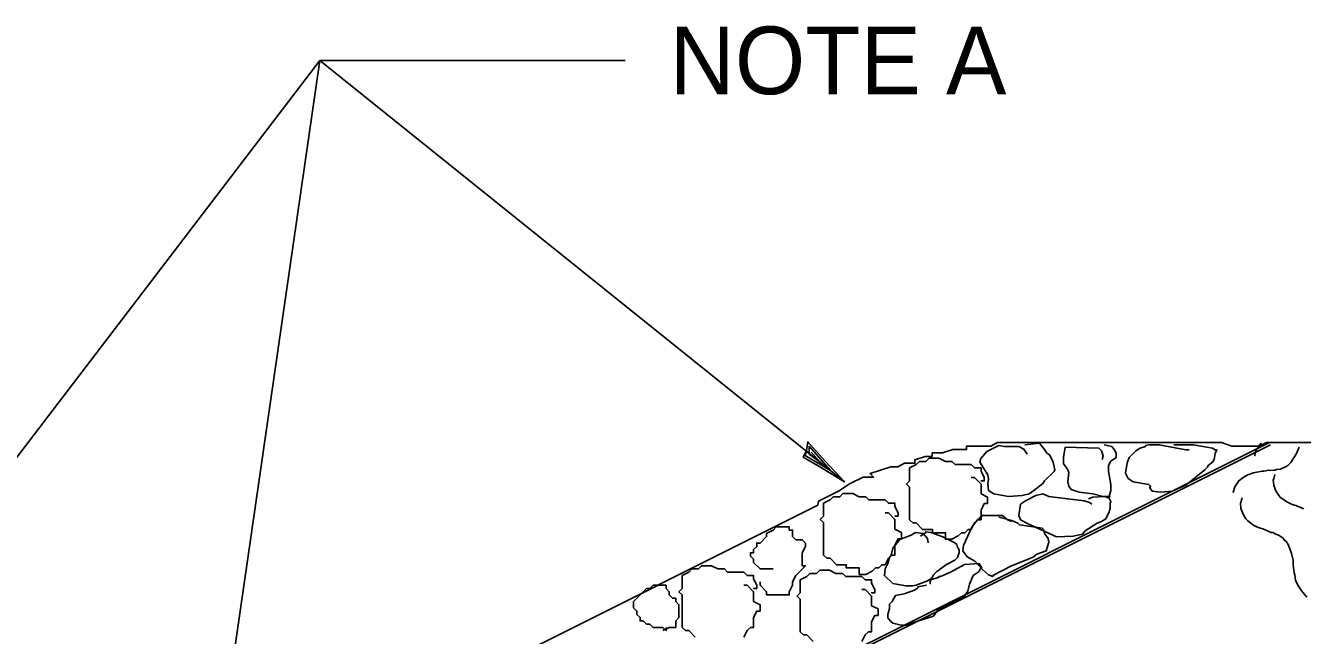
# Model space of a CAD drawing. Extents: x 1348387 to 1349067, y 1153645 to 1154085.
# Drawn here: x 1348801.09 to 1348846.38, y 1153926.67 to 1153948.31 of the extents above; entities that cross this region are included whole.
import ezdxf

# ---------------------------------------------------------------- set-up
doc = ezdxf.new("R2010")
doc.units = 0
for name, color, linetype in [('Design_EX_Roadway Notes', 7, 'Continuous'), ('Topo_Riprap', 7, 'Continuous'), ('XSC_Exist Ground', 7, 'Continuous')]:
    doc.layers.add(name, color=color, linetype=linetype)

msp = doc.modelspace()

# ---------------------------------------------------------------- linework, layer by layer
at = {"layer": 'Design_EX_Roadway Notes'}
for p, q in [((1348811.529, 1153947.078), (1348785.776, 1153913.349)), ((1348811.529, 1153947.078), (1348807.709, 1153920.659)), ((1348811.529, 1153947.078), (1348822.362, 1153947.078)), ((1348830.14, 1153932.125), (1348811.529, 1153947.078))]:
    msp.add_line(p, q, dxfattribs=at)
msp.add_lwpolyline([(1348828.793, 1153933.241), (1348828.674, 1153933.001), (1348829.321, 1153932.624), (1348830.14, 1153932.125), (1348829.436, 1153932.87), (1348828.839, 1153933.548), (1348828.793, 1153933.241), (1348828.745, 1153933.056), (1348829.643, 1153932.527), (1348828.887, 1153933.388), (1348828.878, 1153933.11), (1348829.267, 1153932.836), (1348828.955, 1153933.176)], dxfattribs=at)
at = {"layer": 'Topo_Riprap'}
for points in [[(1348836.621, 1153933.104), (1348836.5, 1153933.287), (1348836.317, 1153933.379), (1348835.798, 1153933.379), (1348835.613, 1153933.41), (1348835.186, 1153933.196), (1348834.971, 1153932.951), (1348834.941, 1153932.828), (1348835.217, 1153932.371), (1348835.247, 1153932.218), (1348835.217, 1153932.065), (1348835.247, 1153931.82), (1348835.43, 1153931.699), (1348835.949, 1153931.607), (1348836.438, 1153931.637), (1348836.683, 1153931.699), (1348836.774, 1153931.759), (1348836.897, 1153931.852), (1348837.172, 1153932.065), (1348837.233, 1153932.156), (1348837.569, 1153932.494), (1348837.601, 1153932.555), (1348837.539, 1153932.828), (1348837.416, 1153933.074), (1348837.295, 1153933.166), (1348837.265, 1153933.227), (1348837.05, 1153933.502), (1348836.53, 1153933.44)], [(1348839.281, 1153932.921), (1348839.311, 1153933.043), (1348839.249, 1153933.227), (1348839.158, 1153933.319), (1348837.967, 1153933.349), (1348837.905, 1153932.983), (1348837.905, 1153932.767), (1348838.028, 1153932.615), (1348838.088, 1153932.462), (1348838.058, 1153932.126), (1348838.088, 1153931.973), (1348838.18, 1153931.852), (1348838.456, 1153931.759), (1348838.945, 1153931.699), (1348839.311, 1153931.607), (1348839.525, 1153931.607), (1348839.555, 1153931.607), (1348839.525, 1153931.607), (1348839.587, 1153931.82), (1348839.587, 1153932.035), (1348839.495, 1153932.494), (1348839.495, 1153932.707), (1348839.587, 1153932.86), (1348839.77, 1153932.983), (1348839.77, 1153933.134), (1348839.708, 1153933.257), (1348839.617, 1153933.379), (1348839.342, 1153933.44)], [(1348842.366, 1153933.257), (1348842.245, 1153933.257), (1348841.297, 1153933.44), (1348840.931, 1153933.44), (1348840.808, 1153933.41), (1348840.808, 1153933.379), (1348840.625, 1153933.319), (1348840.472, 1153933.227), (1348840.227, 1153932.983), (1348840.167, 1153932.8), (1348840.106, 1153932.431), (1348840.197, 1153932.248), (1348840.38, 1153932.126), (1348840.931, 1153932.035), (1348840.991, 1153931.973), (1348840.961, 1153931.912), (1348841.052, 1153931.79), (1348841.358, 1153931.759), (1348841.756, 1153931.79), (1348842.245, 1153932.003), (1348842.917, 1153932.555), (1348843.008, 1153932.647), (1348843.038, 1153932.707), (1348843.191, 1153932.828), (1348843.253, 1153932.921), (1348843.283, 1153933.134), (1348843.344, 1153933.257), (1348843.283, 1153933.257), (1348843.191, 1153933.319), (1348842.519, 1153933.44), (1348841.817, 1153933.44)], [(1348844.925, 1153933.491), (1348844.883, 1153933.46), (1348844.741, 1153933.25), (1348844.679, 1153933.059), (1348844.694, 1153933.056), (1348844.679, 1153933.059)], [(1348835.094, 1153932.159), (1348834.979, 1153932.159), (1348835.094, 1153932.159), (1348835.094, 1153932.275), (1348834.979, 1153932.504), (1348834.979, 1153932.62), (1348834.749, 1153932.62), (1348834.634, 1153932.735), (1348834.059, 1153932.735), (1348833.944, 1153932.849), (1348833.714, 1153932.849), (1348833.483, 1153932.965), (1348833.138, 1153932.965), (1348833.024, 1153932.849), (1348832.793, 1153932.849), (1348832.679, 1153932.735), (1348832.448, 1153932.62), (1348832.448, 1153932.159), (1348832.334, 1153932.045), (1348832.448, 1153931.93), (1348832.448, 1153931.7), (1348832.448, 1153931.469), (1348832.448, 1153930.779), (1348832.564, 1153930.665), (1348832.679, 1153930.665), (1348832.909, 1153930.434), (1348833.254, 1153930.434), (1348833.254, 1153930.32), (1348833.483, 1153930.32), (1348833.714, 1153930.32), (1348833.714, 1153930.089), (1348833.944, 1153930.089), (1348834.173, 1153930.205), (1348834.289, 1153930.32), (1348834.404, 1153930.32), (1348834.518, 1153930.434), (1348834.634, 1153930.434), (1348834.749, 1153930.665), (1348834.863, 1153930.779), (1348834.979, 1153930.779), (1348834.979, 1153930.895), (1348834.979, 1153931.124), (1348835.094, 1153931.355), (1348835.208, 1153931.355), (1348835.208, 1153931.585), (1348834.979, 1153931.7), (1348834.979, 1153932.045), (1348834.749, 1153932.275), (1348834.634, 1153932.275)], [(1348832.039, 1153930.908), (1348831.923, 1153930.908), (1348832.039, 1153930.908), (1348832.039, 1153931.022), (1348831.923, 1153931.253), (1348831.923, 1153931.367), (1348831.694, 1153931.367), (1348831.578, 1153931.483), (1348831.004, 1153931.483), (1348830.888, 1153931.598), (1348830.659, 1153931.598), (1348830.429, 1153931.712), (1348830.083, 1153931.712), (1348829.969, 1153931.598), (1348829.738, 1153931.598), (1348829.624, 1153931.483), (1348829.394, 1153931.367), (1348829.394, 1153930.908), (1348829.279, 1153930.793), (1348829.394, 1153930.677), (1348829.394, 1153930.448), (1348829.394, 1153930.218), (1348829.394, 1153929.527), (1348829.508, 1153929.413), (1348829.624, 1153929.413), (1348829.853, 1153929.183), (1348830.198, 1153929.183), (1348830.198, 1153929.068), (1348830.429, 1153929.068), (1348830.659, 1153929.068), (1348830.659, 1153928.837), (1348830.888, 1153928.837), (1348831.119, 1153928.952), (1348831.233, 1153929.068), (1348831.349, 1153929.068), (1348831.464, 1153929.183), (1348831.578, 1153929.183), (1348831.694, 1153929.413), (1348831.809, 1153929.527), (1348831.923, 1153929.527), (1348831.923, 1153929.642), (1348831.923, 1153929.872), (1348832.039, 1153930.103), (1348832.154, 1153930.103), (1348832.154, 1153930.332), (1348831.923, 1153930.448), (1348831.923, 1153930.793), (1348831.694, 1153931.022), (1348831.578, 1153931.022)], [(1348838.913, 1153931.331), (1348838.822, 1153931.393), (1348838.639, 1153931.454), (1348837.386, 1153931.607), (1348837.172, 1153931.699), (1348836.927, 1153931.637), (1348836.561, 1153931.454), (1348836.377, 1153931.331), (1348836.317, 1153930.935), (1348836.377, 1153930.782), (1348836.653, 1153930.629), (1348837.661, 1153930.17), (1348838.241, 1153930.202), (1348838.577, 1153930.262), (1348838.669, 1153930.383), (1348839.096, 1153930.659), (1348839.249, 1153930.721), (1348839.402, 1153930.812), (1348839.525, 1153931.057), (1348839.555, 1153931.18), (1348839.555, 1153931.363), (1348839.587, 1153931.424), (1348839.525, 1153931.546), (1348839.372, 1153931.607), (1348838.945, 1153931.576), (1348838.792, 1153931.516)], [(1348836.072, 1153930.721), (1348835.919, 1153930.782), (1348835.736, 1153930.935), (1348835.003, 1153930.935), (1348835.003, 1153930.904), (1348834.85, 1153930.782), (1348834.665, 1153930.536), (1348834.361, 1153929.864), (1348834.331, 1153929.681), (1348834.482, 1153929.468), (1348834.758, 1153929.315), (1348835.033, 1153929.009), (1348835.247, 1153928.826), (1348835.4, 1153928.765), (1348835.4, 1153928.796), (1348836.041, 1153929.132), (1348836.713, 1153929.407), (1348836.837, 1153929.468), (1348836.957, 1153929.56), (1348837.295, 1153929.681), (1348837.386, 1153929.987), (1348837.356, 1153930.109), (1348837.233, 1153930.292), (1348837.203, 1153930.416), (1348837.142, 1153930.476), (1348836.347, 1153930.599), (1348836.285, 1153930.659), (1348836.072, 1153930.752), (1348835.613, 1153930.874)], [(1348827.143, 1153928.571), (1348827.143, 1153928.456), (1348827.372, 1153928.226), (1348827.372, 1153928.111), (1348828.178, 1153928.111), (1348828.178, 1153928.226), (1348828.293, 1153928.456), (1348828.293, 1153928.571), (1348828.407, 1153928.801), (1348828.752, 1153929.147), (1348828.638, 1153929.147), (1348828.638, 1153929.606), (1348828.752, 1153929.836), (1348828.752, 1153929.951), (1348828.638, 1153930.067), (1348828.407, 1153930.067), (1348828.293, 1153930.182), (1348828.293, 1153930.412), (1348828.178, 1153930.412), (1348828.178, 1153930.527), (1348828.062, 1153930.527), (1348827.717, 1153930.527), (1348827.602, 1153930.412), (1348827.372, 1153930.296), (1348827.372, 1153930.182), (1348827.143, 1153929.951), (1348827.027, 1153929.951), (1348827.027, 1153929.836), (1348826.912, 1153929.722), (1348826.912, 1153929.606), (1348826.798, 1153929.606), (1348826.798, 1153929.492), (1348826.912, 1153929.377), (1348826.912, 1153929.261), (1348827.143, 1153929.032), (1348827.602, 1153929.032)], [(1348833.108, 1153929.956), (1348833.078, 1153930.109), (1348832.925, 1153930.292), (1348832.651, 1153930.323), (1348832.496, 1153930.232), (1348832.099, 1153930.079), (1348831.856, 1153929.773), (1348831.794, 1153929.528), (1348831.733, 1153929.437), (1348831.671, 1153929.224), (1348831.58, 1153929.041), (1348831.55, 1153928.796), (1348831.856, 1153928.52), (1348832.313, 1153928.429), (1348832.559, 1153928.429), (1348832.679, 1153928.46), (1348833.078, 1153928.613), (1348833.231, 1153928.705), (1348833.291, 1153928.826), (1348833.414, 1153928.949), (1348833.75, 1153929.192), (1348834.055, 1153929.345), (1348834.146, 1153929.437), (1348834.208, 1153929.62), (1348834.208, 1153929.713), (1348834.146, 1153929.804), (1348834.116, 1153929.896), (1348834.055, 1153929.956), (1348833.627, 1153930.17), (1348833.2, 1153930.323), (1348833.017, 1153930.355), (1348833.017, 1153930.323), (1348832.834, 1153930.202)], [(1348827.027, 1153928.342), (1348826.912, 1153928.342), (1348827.027, 1153928.342), (1348827.027, 1153928.456), (1348826.912, 1153928.687), (1348826.912, 1153928.801), (1348826.682, 1153928.801), (1348826.567, 1153928.916), (1348825.992, 1153928.916), (1348825.877, 1153929.032), (1348825.647, 1153929.032), (1348825.418, 1153929.147), (1348825.071, 1153929.147), (1348824.957, 1153929.032), (1348824.726, 1153929.032), (1348824.612, 1153928.916), (1348824.383, 1153928.801), (1348824.383, 1153928.342), (1348824.267, 1153928.226), (1348824.383, 1153928.111), (1348824.383, 1153927.881), (1348824.383, 1153927.652), (1348824.383, 1153926.96), (1348824.497, 1153926.846), (1348824.612, 1153926.846), (1348824.842, 1153926.617)], [(1348833.047, 1153928.46), (1348832.741, 1153928.397), (1348832.741, 1153928.369), (1348832.619, 1153928.277), (1348832.252, 1153928.153), (1348831.947, 1153928.093), (1348831.824, 1153927.878), (1348831.733, 1153927.787), (1348831.733, 1153927.634), (1348831.671, 1153927.421), (1348831.671, 1153927.298), (1348831.763, 1153927.176), (1348831.856, 1153927.115), (1348832.099, 1153927.053), (1348832.375, 1153927.023), (1348832.496, 1153927.115), (1348833.291, 1153927.359), (1348833.474, 1153927.604), (1348834.055, 1153927.878), (1348834.208, 1153927.97), (1348834.391, 1153928.063), (1348834.514, 1153928.244), (1348834.574, 1153928.49), (1348834.698, 1153928.796), (1348834.911, 1153928.949), (1348834.941, 1153929.009), (1348835.003, 1153929.071), (1348834.911, 1153929.224), (1348834.391, 1153929.192), (1348833.902, 1153928.918), (1348833.536, 1153928.765), (1348833.474, 1153928.765), (1348833.474, 1153928.735), (1348833.261, 1153928.673), (1348833.2, 1153928.643), (1348833.17, 1153928.582), (1348833.17, 1153928.52), (1348833.2, 1153928.52)], [(1348831.214, 1153928.189), (1348831.098, 1153928.189), (1348831.214, 1153928.189), (1348831.214, 1153928.303), (1348831.098, 1153928.532), (1348831.098, 1153928.648), (1348830.869, 1153928.648), (1348830.753, 1153928.763), (1348830.179, 1153928.763), (1348830.063, 1153928.877), (1348829.834, 1153928.877), (1348829.603, 1153928.993), (1348829.258, 1153928.993), (1348829.144, 1153928.877), (1348828.913, 1153928.877), (1348828.799, 1153928.763), (1348828.568, 1153928.648), (1348828.568, 1153928.189), (1348828.454, 1153928.073), (1348828.568, 1153927.958), (1348828.568, 1153927.728), (1348828.568, 1153927.497), (1348828.568, 1153926.807), (1348828.683, 1153926.693), (1348828.799, 1153926.693), (1348829.028, 1153926.462)], [(1348823.691, 1153926.846), (1348823.922, 1153926.96), (1348824.152, 1153926.96), (1348824.152, 1153927.191), (1348824.267, 1153927.307), (1348824.267, 1153927.766), (1348824.152, 1153927.881), (1348824.152, 1153927.997), (1348824.036, 1153927.997), (1348823.922, 1153928.111), (1348823.922, 1153928.226), (1348823.807, 1153928.342), (1348823.807, 1153928.456), (1348823.346, 1153928.456), (1348823.232, 1153928.342), (1348823.117, 1153928.342), (1348822.656, 1153927.881), (1348822.656, 1153927.652), (1348822.772, 1153927.536), (1348822.772, 1153927.421), (1348822.887, 1153927.307), (1348822.887, 1153927.191), (1348823.001, 1153927.191), (1348823.117, 1153927.076), (1348823.232, 1153927.076), (1348823.346, 1153926.96), (1348823.691, 1153926.96), (1348823.807, 1153926.846), (1348823.807, 1153926.96)], [(1348826.567, 1153926.617), (1348826.682, 1153926.846), (1348826.798, 1153926.96), (1348826.912, 1153926.96), (1348826.912, 1153927.076), (1348826.912, 1153927.307), (1348827.027, 1153927.536), (1348827.143, 1153927.536), (1348827.143, 1153927.766), (1348826.912, 1153927.881), (1348826.912, 1153928.226), (1348826.682, 1153928.456), (1348826.567, 1153928.456)], [(1348830.753, 1153926.462), (1348830.869, 1153926.693), (1348830.984, 1153926.807), (1348831.098, 1153926.807), (1348831.098, 1153926.923), (1348831.098, 1153927.152), (1348831.214, 1153927.383), (1348831.329, 1153927.383), (1348831.329, 1153927.613), (1348831.098, 1153927.728), (1348831.098, 1153928.073), (1348830.869, 1153928.303), (1348830.753, 1153928.303)]]:
    msp.add_lwpolyline(points, dxfattribs=at)
at = {"layer": 'XSC_Exist Ground'}
for p, q in [((1348845.206, 1153933.517), (1348794.38, 1153908.104)), ((1348845.245, 1153933.439), (1348794.401, 1153908.018)), ((1348829.189, 1153931.291), (1348793.159, 1153913.276))]:
    msp.add_line(p, q, dxfattribs=at)
for points in [[(1348829.189, 1153931.291), (1348829.211, 1153931.438), (1348829.946, 1153931.805), (1348830.312, 1153932.05), (1348830.801, 1153932.294), (1348831.167, 1153932.294), (1348831.046, 1153932.294), (1348831.167, 1153932.294), (1348831.046, 1153932.417), (1348831.779, 1153932.662), (1348832.024, 1153932.662), (1348832.268, 1153932.783), (1348832.634, 1153932.783), (1348832.634, 1153932.905), (1348833, 1153933.028), (1348833.245, 1153933.028), (1348833.245, 1153933.149), (1348833.612, 1153933.149), (1348833.489, 1153933.149), (1348833.612, 1153933.149), (1348833.98, 1153933.272), (1348834.469, 1153933.272), (1348834.469, 1153933.394), (1348834.835, 1153933.394), (1348835.324, 1153933.394), (1348835.568, 1153933.517), (1348838.99, 1153933.517), (1348843.512, 1153933.517), (1348843.88, 1153933.394), (1348844.001, 1153933.394), (1348844.246, 1153933.394), (1348844.856, 1153933.394), (1348845.102, 1153933.517), (1348846.934, 1153933.517)], [(1348846.259, 1153933.35), (1348846.151, 1153933.103), (1348845.965, 1153932.809), (1348845.857, 1153932.702), (1348845.755, 1153932.642), (1348845.722, 1153932.632), (1348845.687, 1153932.606), (1348845.59, 1153932.575), (1348845.464, 1153932.564), (1348845.416, 1153932.542), (1348845.227, 1153932.525), (1348845.182, 1153932.533), (1348845.006, 1153932.498), (1348844.948, 1153932.507), (1348844.645, 1153932.447), (1348844.447, 1153932.371), (1348844.279, 1153932.275), (1348844.121, 1153932.161), (1348843.982, 1153931.952), (1348843.92, 1153931.76), (1348843.935, 1153931.759), (1348843.92, 1153931.76)], [(1348845.405, 1153932.389), (1348845.365, 1153932.225), (1348845.345, 1153932.197), (1348845.362, 1153932.011), (1348845.416, 1153931.864), (1348845.449, 1153931.781), (1348845.536, 1153931.645), (1348845.6, 1153931.571), (1348845.821, 1153931.414), (1348846.008, 1153931.322), (1348846.14, 1153931.286), (1348846.428, 1153931.163)], [(1348844.241, 1153931.556), (1348844.199, 1153931.393), (1348844.18, 1153931.366), (1348844.198, 1153931.178), (1348844.252, 1153931.031), (1348844.285, 1153930.949), (1348844.37, 1153930.812), (1348844.436, 1153930.739), (1348844.657, 1153930.581), (1348844.843, 1153930.49), (1348844.976, 1153930.452), (1348845.264, 1153930.331), (1348845.324, 1153930.322), (1348845.41, 1153930.277), (1348845.555, 1153930.223), (1348845.693, 1153930.124), (1348845.717, 1153930.074), (1348845.813, 1153929.998), (1348845.875, 1153929.896), (1348845.972, 1153929.648), (1348845.995, 1153929.584), (1348846.049, 1153929.344), (1348846.052, 1153929.174), (1348846.085, 1153928.891), (1348846.106, 1153928.826), (1348846.137, 1153928.636), (1348846.217, 1153928.454), (1348846.352, 1153928.249), (1348846.535, 1153928.034)]]:
    msp.add_lwpolyline(points, dxfattribs=at)

# ---------------------------------------------------------------- texts
at = {"layer": 'Design_EX_Roadway Notes'}
msp.add_text('NOTE A', height=2.4, dxfattribs=at).set_placement((1348823.931, 1153945.878))

doc.saveas('drawing.dxf')
